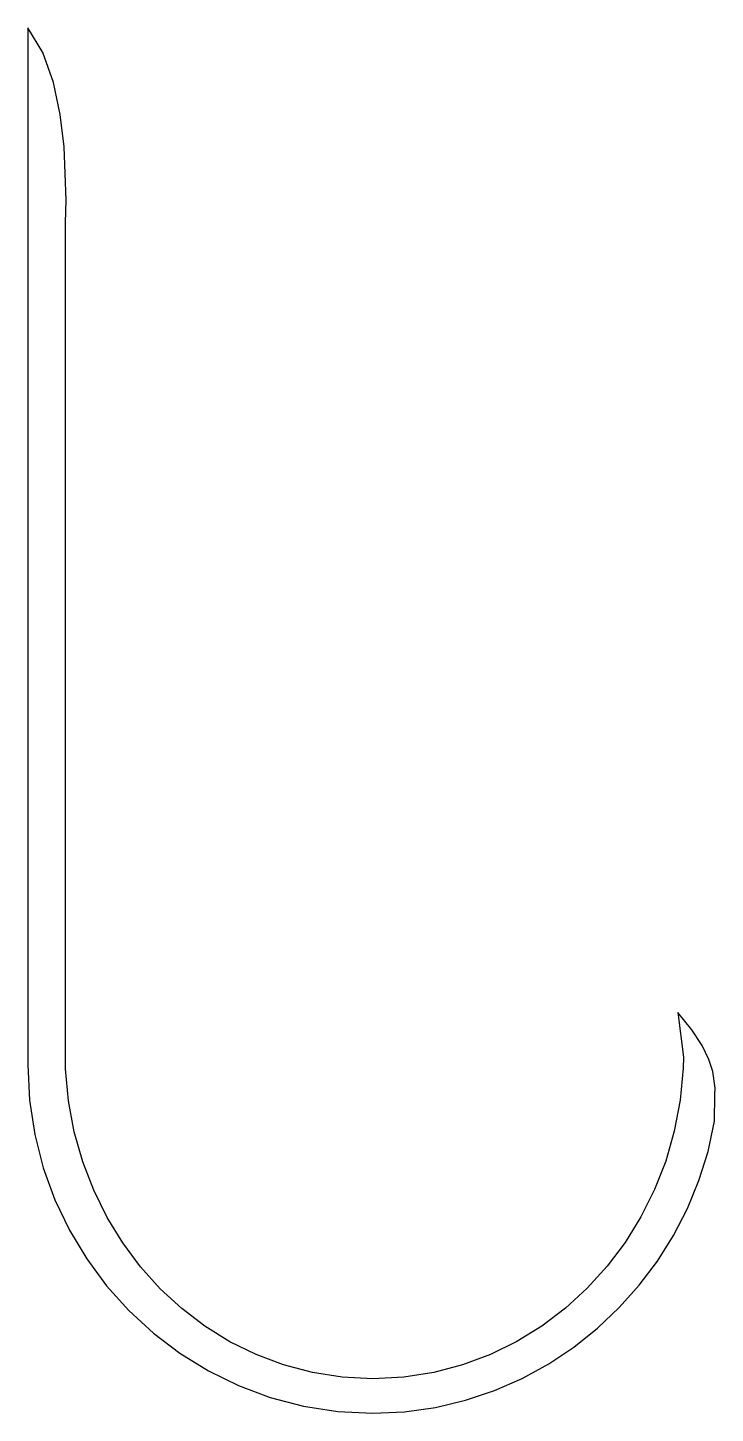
# Model space of a CAD drawing. Extents: x 0 to 60, y 0 to 120.
import ezdxf

# ---------------------------------------------------------------- set-up
doc = ezdxf.new("R2010")
doc.units = 0
doc.layers.add('Layer_1', color=7, linetype='CONTINUOUS')

msp = doc.modelspace()

# ---------------------------------------------------------------- linework, layer by layer
at = {"layer": 'Layer_1', "color": 7}
for points in [[(0.005192, 120.430201), (0, 113.588099), (0, 30.285226)], [(3.278506, 29.928866), (3.278506, 30.285226), (3.278506, 31.178721), (3.278506, 103.511402), (3.337984, 105.449531), (3.164338, 110.089646), (2.825056, 112.872508), (2.229448, 115.670338), (1.311498, 118.262962), (0.005192, 120.430201)], [(30.00375, -0.003611), (32.755834, 0.12599), (35.440377, 0.506675), (38.046225, 1.126264), (40.562221, 1.97258), (42.977211, 3.033445), (45.28004, 4.296679), (47.459552, 5.750105), (49.504592, 7.381544), (51.404004, 9.178818), (53.146635, 11.129749), (54.721328, 13.222158), (56.116929, 15.443866), (57.322282, 17.782696), (58.326231, 20.226469), (59.117623, 22.763006), (59.685301, 25.38013), (59.713591, 27.719439), (59.747672, 28.241569), (59.535517, 29.705719), (59.189728, 30.743125), (58.605532, 31.958525), (57.72398, 33.332748), (56.486123, 34.846625)], [(56.486123, 34.846625), (57.000322, 30.953823), (56.964792, 30.000139)], [(0, 30.285226), (0.154929, 27.21466), (0.609654, 24.226775), (1.349087, 21.337497), (2.358135, 18.562751), (3.621708, 15.918464), (5.124715, 13.420561), (6.852067, 11.084969), (8.788671, 8.927613), (10.919439, 6.964419), (13.229278, 5.211314), (15.703099, 3.684223), (18.32581, 2.399072), (21.082321, 1.371787), (23.957542, 0.618294), (26.936382, 0.15452), (30.00375, -0.003611)], [(30.00375, 3.003805), (27.333006, 3.140929), (24.741456, 3.54378), (22.240715, 4.199581), (19.842395, 5.095551), (17.558108, 6.218912), (15.399468, 7.556884), (13.378088, 9.096689), (11.505581, 10.825548), (9.79356, 12.730682), (8.253637, 14.799311), (6.897427, 17.018657), (5.736541, 19.37594), (4.782593, 21.858381), (4.047196, 24.453202), (3.541963, 27.147624), (3.278506, 29.928866)], [(56.964792, 30.000139), (56.698687, 27.218096), (56.18597, 24.521415), (55.438944, 21.923081), (54.469913, 19.436084), (53.291181, 17.07341), (51.915052, 14.848047), (50.35383, 12.772983), (48.619817, 10.861206), (46.725319, 9.125702), (44.682639, 7.57946), (42.504081, 6.235467), (40.201949, 5.106711), (37.788545, 4.206179), (35.276175, 3.546859), (32.677142, 3.141739), (30.00375, 3.003805)]]:
    msp.add_lwpolyline(points, dxfattribs=at)

doc.saveas('drawing.dxf')
